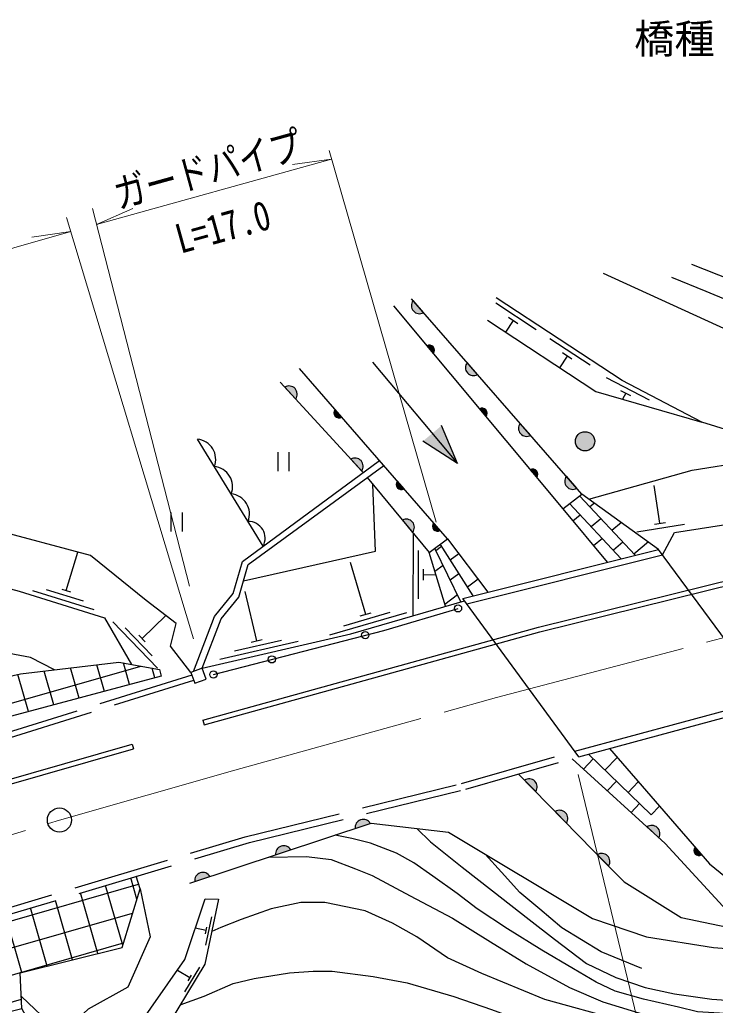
# Model space of a CAD drawing. Units: millimetres at full size, sheet at 1:1000; details may follow other scales. Extents: x 40000 to 680000, y 20000 to 380000.
# Drawn here: x 350517 to 393739, y 260766 to 322056 of the extents above; entities that cross this region are included whole.
import ezdxf
from ezdxf.enums import TextEntityAlignment as Align

# ---------------------------------------------------------------- set-up
doc = ezdxf.new("R2010")
doc.units = ezdxf.units.MM
doc.header["$LTSCALE"] = 1000
doc.linetypes.add('CHAIN', pattern=[18.5, 12, -1.5, 3.5, -1.5])
doc.linetypes.add('DASHED', pattern=[7.5, 6, -1.5])
for name, color, linetype, lineweight in [('M-BGD', 7, 'Continuous', 25), ('M-BMK', 2, 'CHAIN', 13), ('M-BMK-SRVR', 3, 'Continuous', 25), ('M-STR-HTXT', 7, 'Continuous', 13), ('M-STR-STR1', 1, 'Continuous', 25)]:
    doc.layers.add(name, color=color, linetype=linetype, lineweight=lineweight)
doc.styles.add('ＭＳ ゴシック', font='')
doc.styles.get('ＭＳ ゴシック').set_extended_font_data('MS Gothic')
pattern_1 = [(106, (-0, -0), (-1562.05, -447.9107), []), (196, (-0, -0), (447.9107, -1562.05), [])]

msp = doc.modelspace()

# ---------------------------------------------------------------- hatches: boundary and pattern name
at = {"layer": 'M-BGD'}
for points in [[(375611, 303842, -0.82183), (374960, 304588)], [(375813, 301779), (376214, 301298, 0.84072)], [(378969, 299992, -0.82183), (378317, 300739)], [(366992, 299204, -0.82183), (367661, 298473)], [(379080, 297857), (379481, 297377, 0.84072)], [(370116, 297816), (370526, 297343, -0.84072)], [(376151, 296330), (376734, 296818), (377711, 294468), (375568, 295842)], [(382268, 296209, -0.82183), (381617, 296955)], [(386246, 295837, -1), (385046, 295837, -0.41421), (385646, 296437, -0.41421)], [(371092, 294726, -0.82183), (371761, 293995)], [(382642, 293583), (382241, 294063, -0.84072)], [(385139, 292917, -0.82183), (384488, 293664)], [(374396, 292885), (373985, 293357, 0.84072)], [(374297, 290937, -0.82183), (374928, 290173)], [(376233, 290768), (376643, 290295, -0.84072)], [(381888, 274769, -0.82183), (382579, 274059)], [(383796, 272810, -0.82183), (384487, 272100)], [(371358, 271759, -0.82183), (372299, 272071)], [(389497, 271855, -0.82183), (390229, 271187)], [(366412, 270123, -0.82183), (367353, 270434)], [(392889, 270128), (392479, 270601, 0.84072)], [(386409, 270129, -0.82183), (387106, 269425)], [(361393, 268462, -0.82183), (362333, 268773)]]:
    msp.add_hatch(color=256, dxfattribs=at).paths.add_polyline_path(points)
h = msp.add_hatch(dxfattribs=at)
h.set_pattern_fill('USER', color=256, style=0, pattern_type=2)
h.set_pattern_definition(pattern_1)
h.paths.add_polyline_path([(359307, 281235), (359212, 281647), (356673, 282107), (350571, 281376), (345264, 280168), (339521, 277992), (340072, 276085)])
h = msp.add_hatch(dxfattribs=at)
h.set_pattern_fill('USER', color=256, style=0, pattern_type=2)
h.set_pattern_definition(pattern_1)
h.paths.add_polyline_path([(356874, 264353), (357992, 268009), (357759, 268787), (347024, 265571), (342824, 264354), (344243, 259117), (344817, 259254), (344844, 259140), (350653, 260558), (350552, 262792)])

# ---------------------------------------------------------------- linework, layer by layer
for p, q in [((385453, 292557), (374863, 304699)), ((373741, 304266), (384256, 291645)), ((375611, 303842), (374960, 304588)), ((382602, 302774), (380095, 304421)), ((381476, 303154), (380891, 303539)), ((381183, 303347), (380708, 302623)), ((385959, 300567), (383452, 302214)), ((375813, 301779), (376214, 301298)), ((384541, 301140), (384064, 300414)), ((384833, 300948), (384249, 301332)), ((377097, 289772), (367899, 300369)), ((372444, 300754), (377711, 294468)), ((378969, 299992), (378317, 300739)), ((389643, 298395), (386984, 299784)), ((371849, 293899), (366701, 299521)), ((366992, 299204), (367661, 298473)), ((388485, 298662), (387864, 298986)), ((388175, 298824), (387980, 298451)), ((370526, 297343), (370116, 297816)), ((379080, 297857), (379481, 297377)), ((377711, 294468), (376734, 296818)), ((382268, 296209), (381617, 296955)), ((365654, 289325), (361559, 295968)), ((377711, 294468), (375568, 295842)), ((366549, 295165), (366549, 293991)), ((367249, 295165), (367249, 293991)), ((371092, 294726), (371761, 293995)), ((372110, 293588), (375964, 288916)), ((382241, 294063), (382642, 293583)), ((385139, 292917), (384488, 293664)), ((374396, 292885), (373985, 293357)), ((390301, 290744), (389938, 293082)), ((384256, 291645), (385453, 292557)), ((385307, 292446), (388753, 288753)), ((390218, 289120), (385453, 292557)), ((387898, 288539), (384680, 291968)), ((386236, 291993), (385951, 291756)), ((359914, 291405), (359914, 290231)), ((360614, 291405), (360614, 290231)), ((384256, 291645), (387026, 288320)), ((385350, 291254), (384896, 290877)), ((374297, 290937), (374928, 290173)), ((376643, 290295), (376233, 290768)), ((382754, 284278), (407903, 290534)), ((386635, 291023), (386035, 290524)), ((387910, 290785), (387318, 290291)), ((388865, 290217), (391830, 290678)), ((389956, 290690), (390647, 290798)), ((374968, 284998), (374989, 290099)), ((382831, 283988), (407976, 290243)), ((375964, 288916), (377097, 289772)), ((376718, 289293), (376372, 289031)), ((376635, 289423), (378681, 286227)), ((377097, 289772), (379601, 286458)), ((386721, 289793), (386176, 289340)), ((388001, 289559), (387406, 289063)), ((389585, 289577), (388685, 288827)), ((353395, 286552), (354135, 288946)), ((375285, 289047), (375273, 286047)), ((376966, 285581), (375964, 288916)), ((377937, 285864), (376303, 289172)), ((377793, 288851), (377259, 288448)), ((372014, 285073), (371071, 288305)), ((376823, 288118), (376318, 287737)), ((375580, 287896), (375577, 287196)), ((375579, 287546), (376377, 287543)), ((377800, 287603), (377274, 287206)), ((378999, 287256), (378341, 286759)), ((351307, 286570), (355128, 285388)), ((352160, 286620), (354452, 285911)), ((353127, 286635), (353662, 286470)), ((365249, 283434), (364536, 286505)), ((377725, 286293), (376932, 285694)), ((358122, 283580), (359599, 284999)), ((369782, 283797), (374582, 285198)), ((370658, 284365), (373538, 285205)), ((371678, 284975), (372350, 285171)), ((356304, 284606), (359076, 281723)), ((357074, 284237), (358738, 282507)), ((357928, 283782), (358316, 283378)), ((361899, 278487), (382754, 284278)), ((361980, 278198), (382831, 283988)), ((362949, 282285), (367820, 283415)), ((363856, 282803), (366778, 283481)), ((364908, 283355), (365590, 283514)), ((361899, 278487), (361980, 278198)), ((342942, 272822), (357494, 277007)), ((343026, 272534), (357577, 276718)), ((357494, 277007), (357577, 276718)), ((385553, 275457), (386159, 276086)), ((389759, 272616), (385854, 276380)), ((386879, 275392), (387642, 276184)), ((381888, 274769), (382579, 274059)), ((387030, 274108), (387599, 274698)), ((388319, 274004), (388957, 274666)), ((383796, 272810), (384487, 272100)), ((388508, 272759), (389039, 273310)), ((389759, 272616), (390276, 273144)), ((371358, 271759), (372299, 272071)), ((389497, 271855), (390229, 271187)), ((366412, 270123), (367353, 270434)), ((392889, 270128), (392479, 270601)), ((386409, 270129), (387106, 269425)), ((357992, 268009), (357759, 268787)), ((361393, 268462), (362333, 268773)), ((362088, 264500), (362455, 266262)), ((362095, 265418), (361429, 265557)), ((362052, 265213), (362138, 265624)), ((361090, 262469), (360320, 262935)), ((360777, 261606), (361710, 263145)), ((360981, 262289), (361198, 262649))]:
    msp.add_line(p, q, dxfattribs=at)
at = {"layer": 'M-BGD', "linetype": 'DASHED'}
msp.add_line((350619, 261317), (353113, 258973), dxfattribs=at)
at = {"layer": 'M-BGD'}
for points in [[(392254, 306863), (397971, 304602), (402465, 303291), (407285, 302272), (410215, 301925), (413990, 301622), (417845, 301579), (421526, 301411), (425077, 301000), (426497, 300793), (427407, 300572)], [(416547, 295798), (416566, 295067), (414302, 294714), (408877, 296075), (396000, 302065), (386795, 306276)], [(427139, 299846), (421441, 300164), (418103, 300430), (414351, 300317), (411458, 300364), (408929, 300525), (405801, 301170), (401525, 302128), (398244, 303114), (395620, 304145), (393169, 305162), (391038, 306030)], [(390464, 288785), (391209, 290176), (405952, 292466), (399061, 295116), (392910, 297028), (387947, 299619), (380120, 304764)], [(379585, 303363), (386313, 298932), (392910, 297028)], [(385891, 292241), (392307, 294040), (399061, 295116)], [(361325, 281528), (362613, 284939), (363782, 286372), (364361, 288370), (372864, 294649)], [(361863, 281724), (363027, 284796), (364123, 286146), (364716, 288174), (373134, 294338)], [(364419, 287160), (372621, 288997), (372468, 293155)], [(361156, 281467), (359883, 283106), (360248, 284503), (358370, 285938), (354921, 288736), (348706, 290394), (346749, 290892)], [(352670, 281628), (351188, 282402), (328550, 286640), (328286, 287806), (332116, 288522), (335855, 288861), (341120, 288559), (346239, 287657), (350475, 286514), (355783, 284871), (357459, 281965)], [(361863, 281724), (371096, 283868), (378156, 285928)], [(362553, 281339), (373133, 284078), (377752, 285451)], [(339521, 277992), (345264, 280168), (350571, 281376), (356673, 282107), (359212, 281647), (359307, 281235), (340072, 276085)], [(387166, 276734), (393386, 269555), (395470, 267857), (398120, 266678), (400883, 266251), (403217, 266430), (426246, 267441)], [(384848, 276101), (390617, 270832), (394695, 266403)], [(381521, 275147), (386145, 270397), (388074, 268446), (391618, 266231), (395382, 265428), (399679, 264976), (404885, 265196), (412307, 265727)], [(361091, 268362), (372355, 272089), (377169, 271536), (386110, 266169), (389457, 265023), (393638, 264368), (397622, 264039), (402131, 264080), (405433, 264422), (416465, 266046), (426271, 266658)], [(375191, 271763), (376051, 270928), (378011, 269363), (379901, 267884), (382167, 266108), (383758, 264876), (385746, 263368), (387556, 262503), (389384, 261874), (391198, 261479), (393525, 261147), (395938, 260989), (399783, 261041), (402949, 261321), (406835, 261810)], [(399114, 259957), (392634, 260368), (391462, 260647), (389276, 261154), (387514, 261654), (386342, 262196), (384926, 263035), (382956, 264199), (380821, 265530), (378940, 266754), (377697, 267717), (376198, 268796), (375009, 269626), (373925, 270220), (372307, 270858), (371151, 271129), (370119, 271349)], [(365994, 269984), (368333, 270018), (369880, 269835), (371376, 269249), (372427, 268829), (374770, 267571), (377405, 266187), (379777, 264708), (381981, 263345), (384678, 261880), (386742, 260972), (389534, 260139), (392193, 259510), (395179, 259177), (399070, 259028)], [(389170, 263048), (386656, 264084), (384204, 265593), (382836, 266750), (381604, 267790), (380455, 269053), (379446, 270169)], [(344844, 259140), (350653, 260558), (350552, 262792), (356874, 264353), (357992, 268009)], [(357992, 268009), (358614, 265028), (357231, 261897), (354774, 260519), (352060, 257993), (350653, 260558)], [(350711, 252934), (353492, 257033), (354977, 258245), (357615, 259073), (360779, 263613), (362040, 267386), (362870, 267371)], [(362870, 267371), (362025, 263318), (359268, 258768), (353855, 256629), (351185, 252494)], [(398157, 257739), (393254, 258501), (387816, 259846), (383144, 261123), (379242, 262749), (377108, 263709), (375196, 265021), (373686, 265882), (371989, 266630), (369478, 267149), (367982, 267149), (366146, 266755), (364280, 266098), (363012, 265609), (362448, 265345)], [(360492, 260788), (361988, 261335), (363776, 262131), (365087, 262438), (367291, 262785), (368750, 262885), (369922, 262885), (372478, 262546), (374583, 262169), (377492, 261306), (379829, 260511), (382420, 259559), (385561, 258326), (388063, 257651), (390178, 257215), (391826, 257016), (395258, 256657), (397125, 256637)]]:
    msp.add_lwpolyline(points, dxfattribs=at)
msp.add_lwpolyline([(361401, 280795), (362108, 281052), (361863, 281724), (361156, 281467)], close=True, dxfattribs=at)
at = {"layer": 'M-BGD', "linetype": 'DASHED'}
for points in [[(280818, 259323), (284725, 259862), (299037, 263201), (313824, 266944), (332605, 272087), (342091, 274978), (361332, 280984)], [(361222, 281285), (338404, 274196), (325870, 270586), (306281, 265255), (284730, 260378)], [(260003, 246708), (264235, 246961), (278918, 248557), (288370, 250181), (294820, 251594), (311854, 255984), (329498, 260917), (346769, 265920), (364535, 271242), (377975, 274552), (385006, 276569)], [(259751, 246294), (264491, 246612), (279173, 248208), (288625, 249831), (295076, 251245), (312109, 255635), (329753, 260568), (347024, 265571), (364790, 270893), (378230, 274203), (385262, 276220)]]:
    msp.add_lwpolyline(points, dxfattribs=at)
at = {"layer": 'M-BGD'}
for centre, radius in [((385646, 295837), 600), ((377752, 285451), 225), ((371989, 283782), 225), ((366181, 282278), 225), ((362553, 281339), 225)]:
    msp.add_circle(centre, radius, dxfattribs=at)
for centre, radius, start, end in [((375359, 304279), 505, 142.26527, 299.92346), ((375972, 301503), 318, 319.68847, 119.9062), ((378717, 300430), 505, 142.26527, 299.92346), ((367254, 298773), 505, 323.64777, 121.30596), ((379239, 297582), 318, 319.68847, 119.9062), ((370362, 297615), 318, 140.8475, 301.06523), ((382016, 296646), 505, 142.26527, 299.92346), ((361445, 294723), 1250, 338.51544, 84.77565), ((362495, 293021), 1250, 338.51544, 84.77565), ((371354, 294294), 505, 323.64777, 121.30596), ((382399, 293788), 318, 319.68847, 119.9062), ((384887, 293355), 505, 142.26527, 299.92346), ((374232, 293157), 318, 140.8475, 301.06523), ((363544, 291318), 1250, 338.51544, 84.77565), ((364714, 289810), 1051, 331.89883, 90.35545), ((374537, 290493), 505, 320.68968, 118.34787), ((376479, 290567), 318, 140.8475, 301.06523), ((382164, 274346), 505, 325.39861, 123.0568), ((384071, 272387), 505, 325.39861, 123.0568), ((371859, 271822), 505, 29.48008, 187.13827), ((389797, 271448), 505, 328.76426, 126.42245), ((366914, 270186), 505, 29.48008, 187.13827), ((392726, 270400), 318, 140.79841, 301.01614), ((386688, 269708), 505, 325.84756, 123.50575), ((361894, 268525), 505, 29.48008, 187.13827)]:
    msp.add_arc(centre, radius, start, end, dxfattribs=at)
at = {"layer": 'M-BMK'}
msp.add_lwpolyline([(255770, 250838), (266119, 251352), (272605, 252006), (283864, 253634), (296614, 256067), (307414, 258768), (316532, 261450), (326687, 264403), (339408, 268117), (352985, 272285), (363876, 275390), (380138, 279898), (395593, 283978), (408677, 287311), (417113, 289312), (431867, 292655), (443360, 295095), (450034, 296457), (460533, 298773), (473698, 301330), (486511, 303680), (499831, 305865), (511235, 307725), (520916, 309179)], dxfattribs=at)
at = {"layer": 'M-BMK-SRVR'}
msp.add_circle((352985, 272285), 750, dxfattribs=at)
at = {"layer": 'M-STR-HTXT'}
for p, q in [((376397, 290818), (369741, 313918)), ((355286, 309329), (369897, 313379)), ((369897, 313379), (367463, 313059)), ((361064, 286834), (355032, 310315)), ((355286, 309329), (357537, 310307)), ((361310, 283548), (353429, 309755)), ((353692, 308881), (351260, 308543)), ((385215, 275112), (392240, 245979))]:
    msp.add_line(p, q, dxfattribs=at)
msp.add_lwpolyline([(275827, 287836), (278076, 288161), (289082, 290261), (298226, 292548), (306708, 295043), (316896, 298005), (329367, 301647), (343050, 305847), (353692, 308881)], dxfattribs=at)
at = {"layer": 'M-STR-STR1'}
for p, q in [((378052, 286069), (390218, 289120)), ((378298, 285734), (390464, 288785)), ((397314, 279474), (390218, 289120)), ((385262, 276220), (378052, 286069)), ((385006, 276569), (397057, 279823)), ((385262, 276220), (397314, 279474))]:
    msp.add_line(p, q, dxfattribs=at)

# ---------------------------------------------------------------- texts
at = {"layer": 'M-STR-HTXT', "style": 'ＭＳ ゴシック'}
msp.add_text('橋種', height=1833, dxfattribs=at).set_placement((388699, 319406), align=Align.BOTTOM_LEFT)
at = {"layer": 'M-STR-HTXT', "style": 'ＭＳ ゴシック', "width": 0.8}
for s, p in [('ガードパイプ', (362591, 311354)), ('L=17.0', (363537, 307768))]:
    msp.add_text(s, height=1833, rotation=15.493, dxfattribs=at).set_placement(p, align=Align.BOTTOM_CENTER)

doc.saveas('drawing.dxf')
